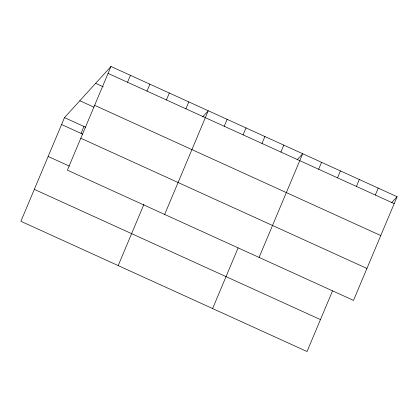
<?xml version="1.0" encoding="UTF-8"?>
<svg xmlns="http://www.w3.org/2000/svg" width="418" height="418" viewBox="0 0 418 418"><rect width="100%" height="100%" fill="white"/><g stroke="black" fill="none" stroke-linecap="round" stroke-linejoin="round"><path stroke-width="0.63" d="M110.969 66.472L67.382 170.163L353.513 300.39L397.1 196.7L110.969 66.472L64.487 117.61L20.9 221.3L307.031 351.528L332.524 290.881M81.035 133.389L83.945 126.466M127.516 82.247L130.426 75.324M146.974 91.103L149.884 84.18M166.427 99.959L169.337 93.036M118.184 265.582L143.933 204.334M185.885 108.816L188.795 101.893M164.666 214.439L208.253 110.749L202.714 116.841M224.226 126.267L227.136 119.344M243.114 134.862L246.024 127.939M261.997 143.458L264.907 136.534M212.61 308.557L238.103 247.905M280.88 152.053L283.791 145.13M259.087 257.415L302.679 153.725L297.135 159.817M318.652 169.243L321.562 162.32M337.535 177.838L340.445 170.915M356.418 186.433L359.328 179.51M375.307 195.023L378.217 188.105M391.561 202.793L397.1 196.7M108.058 73.39L394.19 203.618M95.628 83.344L103.293 86.834M94.635 105.326L380.767 235.553M79.828 100.733L93.977 107.175M64.487 117.61L85.716 127.271M61.577 124.533L82.806 134.194M80.805 138.227L366.936 268.455M48.154 156.468L69.383 166.124M34.323 189.37L320.454 319.598"/></g></svg>
